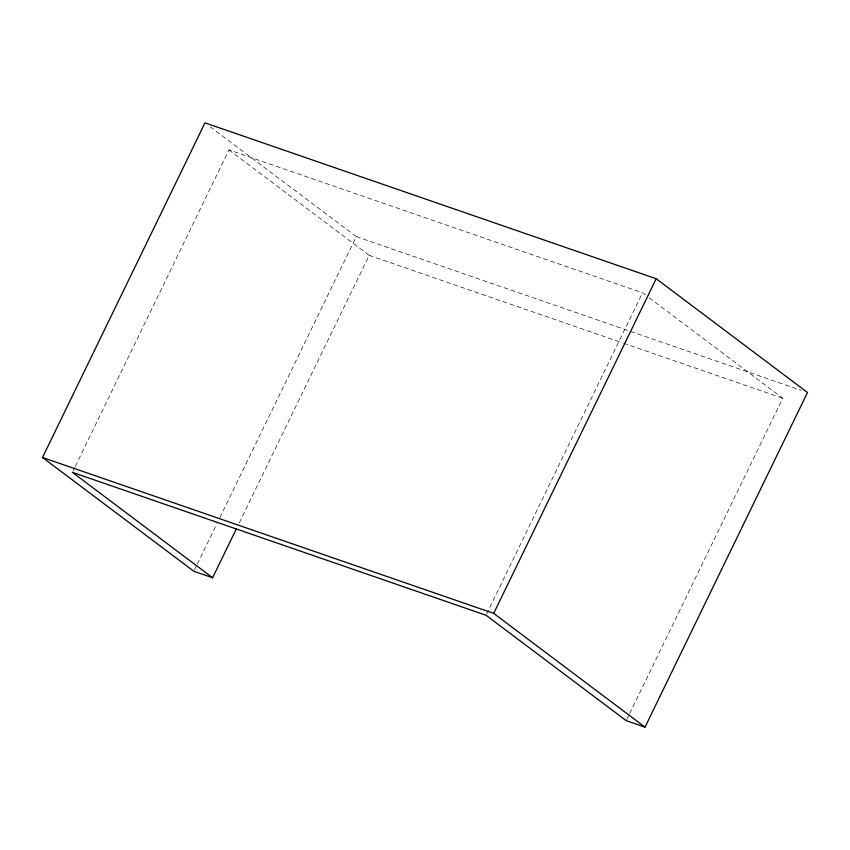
<?xml version="1.0" encoding="UTF-8"?>
<svg xmlns="http://www.w3.org/2000/svg" width="850" height="850" viewBox="0 0 850 850"><rect width="100%" height="100%" fill="white"/><g stroke="black" fill="none" stroke-linecap="round" stroke-linejoin="round"><path stroke-width="0.64" stroke-dasharray="4.25 3.19" d="M73.004 471.155L74.736 467.564M75.321 466.374L228.979 149.929L642.568 292.825L645.734 295.205M194.395 570.074L196.711 565.314M197.285 564.124L216.952 523.632M219.842 517.671L356.309 236.629L210.279 126.831M239.286 522.835L369.176 255.351L228.979 149.929M486.593 614.04L642.568 292.825M626.79 719.461L629.106 714.68M629.691 713.49L782.765 398.246L646.786 296.002M356.309 236.629L801.231 390.352M369.176 255.351L622.338 342.816M623.592 343.251L782.765 398.246"/><path stroke-width="1.27" d="M212.617 577.756L193.821 571.264L42.5 457.491L204.988 122.846L656.179 278.736L807.5 392.509L645.012 727.154L626.206 720.651L486.019 615.241L72.42 472.345L212.617 577.756L236.385 528.806M645.012 727.154L493.691 613.371L656.179 278.736M42.5 457.491L493.691 613.371"/></g></svg>
